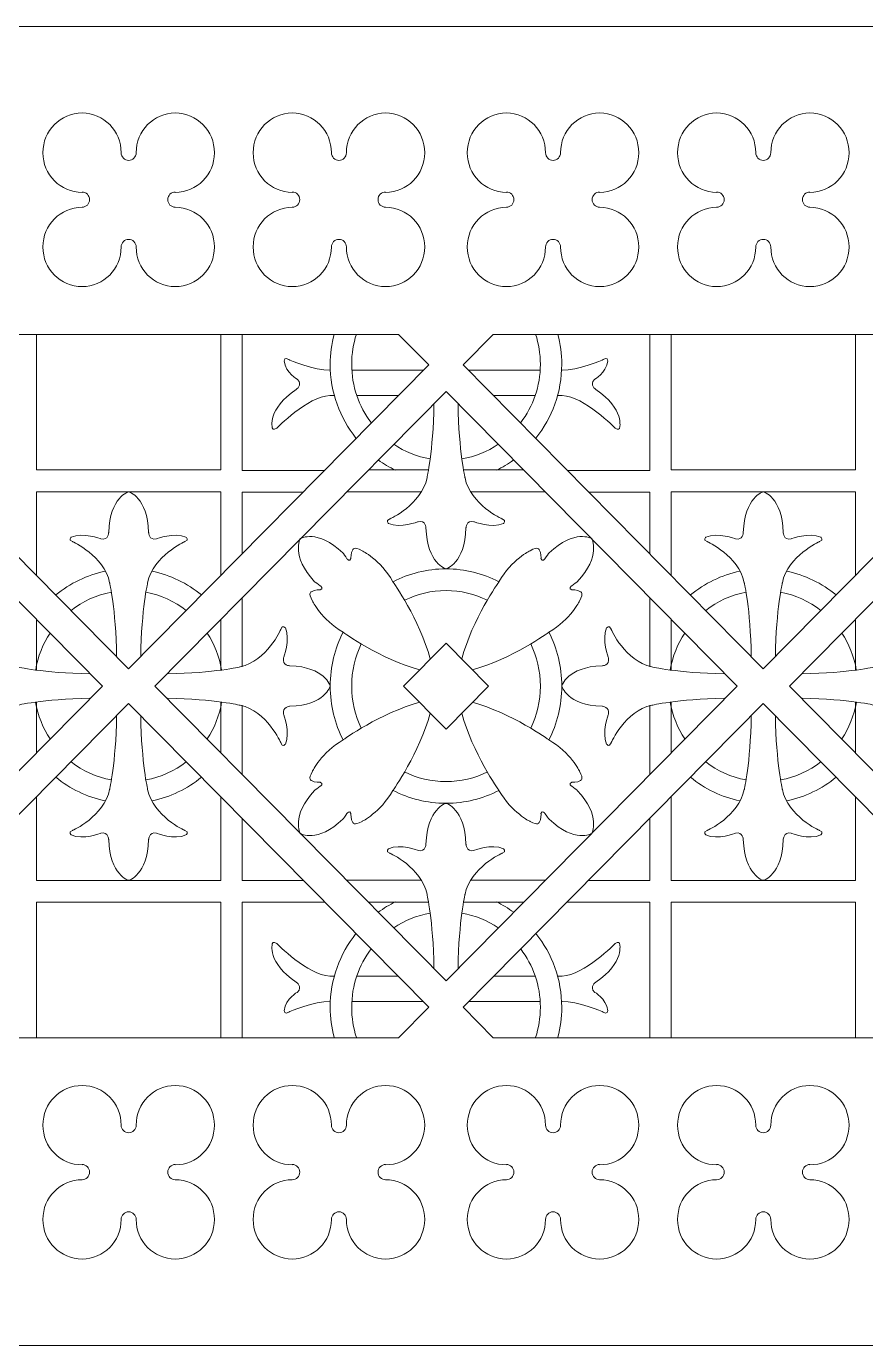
# Model space of a CAD drawing. Header units: millimetres. Extents: x 0 to 23312, y -3206 to 11448.
# Drawn here: x 12237.1 to 12431.9, y 5423.1 to 5729.1 of the extents above; entities that cross this region are included whole.
import ezdxf

# ---------------------------------------------------------------- set-up
doc = ezdxf.new("R2010")
doc.units = ezdxf.units.MM
doc.header["$LTSCALE"] = 10
doc.layers.add('40 - Detail Outline', color=142, linetype='Continuous')

# ---------------------------------------------------------------- blocks, each defined once
blk = doc.blocks.new('A$C25525EC8')
at = {"color": 251, "lineweight": 9}
for p, q in [((675.52, 203.11), (689.49, 203.11)), ((711.58, 203.11), (697.6, 203.11)), ((598.48, 178.67), (598.48, 198.07)), ((598.48, 198.07), (619.88, 198.07)), ((641.28, 198.07), (619.88, 198.07)), ((641.28, 178.67), (641.28, 198.07)), ((646.26, 183.62), (646.26, 197.99)), ((646.26, 197.99), (660.46, 197.99)), ((670.51, 198.05), (687.81, 198.05)), ((716.58, 198.05), (699.28, 198.05)), ((740.84, 197.99), (726.63, 197.99)), ((740.84, 183.62), (740.84, 197.99)), ((745.8, 178.67), (745.8, 198.07)), ((745.8, 198.07), (767.21, 198.07)), ((788.61, 198.07), (767.21, 198.07)), ((788.61, 178.67), (788.61, 198.07)), ((646.26, 157.41), (646.26, 173.47)), ((740.84, 157.41), (740.84, 173.47)), ((598.48, 156.78), (598.48, 168.43)), ((641.28, 156.78), (641.28, 168.43)), ((745.8, 156.78), (745.8, 168.43)), ((788.61, 156.78), (788.61, 168.43)), ((683.69, 152.98), (693.55, 162.96)), ((703.4, 152.98), (693.55, 162.96)), ((619.88, 157.01), (619.88, 157.01)), ((619.88, 157.01), (619.88, 157.01)), ((767.2, 157.01), (767.2, 157.01)), ((767.21, 157.01), (767.21, 157.01)), ((693.55, 143.02), (683.69, 152.98)), ((693.55, 143.02), (703.4, 152.98)), ((598.48, 137.5), (598.48, 149.15)), ((619.88, 148.96), (619.88, 148.96)), ((619.88, 148.96), (619.88, 148.96)), ((641.28, 137.5), (641.28, 149.15)), ((646.26, 132.46), (646.26, 148.52)), ((740.84, 132.46), (740.84, 148.52)), ((745.8, 137.5), (745.8, 149.15)), ((767.21, 148.96), (767.21, 148.96)), ((767.21, 148.96), (767.21, 148.96)), ((788.61, 137.5), (788.61, 149.15)), ((598.48, 127.31), (598.48, 107.91)), ((641.28, 127.31), (641.28, 107.91)), ((745.8, 127.31), (745.8, 107.91)), ((788.61, 127.31), (788.61, 107.91)), ((646.26, 122.27), (646.26, 107.91)), ((740.84, 122.27), (740.84, 107.91)), ((598.48, 107.91), (619.88, 107.91)), ((641.28, 107.91), (619.88, 107.91)), ((646.26, 107.91), (660.46, 107.91)), ((670.51, 107.93), (687.81, 107.93)), ((716.58, 107.93), (699.28, 107.93)), ((740.84, 107.91), (726.63, 107.91)), ((745.8, 107.91), (767.21, 107.91)), ((788.61, 107.91), (767.21, 107.91)), ((675.52, 102.87), (689.49, 102.87)), ((711.58, 102.87), (697.6, 102.87)), ((672.84, 85.72), (682.36, 85.72)), ((714.25, 85.72), (704.72, 85.72))]:
    blk.add_line(p, q, dxfattribs=at)
at = {"color": 7, "lineweight": 9}
blk.add_lwpolyline([(0, 0), (0, 306), (945, 306), (945, 0), (0, 0)], dxfattribs=at)
at = {"color": 251, "lineweight": 9}
for points in [[(550.19, 227.51), (557.2, 234.55), (619.88, 234.55)], [(598.48, 234.63), (598.48, 203.11), (619.88, 203.11)], [(641.28, 234.63), (641.28, 203.11), (619.88, 203.11)], [(689.56, 227.51), (682.55, 234.55), (619.88, 234.55)], [(665.44, 203.02), (646.26, 203.02), (646.26, 234.55)], [(697.52, 227.51), (704.53, 234.55), (767.21, 234.55)], [(721.65, 203.02), (740.84, 203.02), (740.84, 234.55)], [(745.8, 234.63), (745.8, 203.11), (767.21, 203.11)], [(788.61, 234.63), (788.61, 203.11), (767.21, 203.11)], [(836.89, 227.51), (829.89, 234.55), (767.21, 234.55)], [(619.88, 157.01), (550.19, 227.51)], [(619.88, 157.01), (689.56, 227.51)], [(767.2, 157.01), (697.52, 227.51)], [(767.21, 157.01), (836.89, 227.51)], [(671.69, 226.29), (688.23, 226.29)], [(715.41, 226.29), (698.87, 226.29)], [(546.21, 84.63), (613.79, 152.98), (546.21, 221.34)], [(693.55, 84.63), (625.97, 152.98), (693.55, 221.34)], [(672.84, 220.38), (682.36, 220.38)], [(693.55, 84.63), (761.12, 152.98), (693.55, 221.34)], [(714.25, 220.38), (704.72, 220.38)], [(840.87, 84.63), (773.3, 152.98), (840.87, 221.34)], [(550.19, 78.47), (619.88, 148.96)], [(689.56, 78.47), (619.88, 148.96)], [(697.52, 78.47), (767.21, 148.96)], [(836.89, 78.47), (767.21, 148.96)], [(598.48, 71.42), (598.48, 102.87), (619.88, 102.87)], [(641.28, 71.42), (641.28, 102.87), (619.88, 102.87)], [(665.44, 102.87), (646.26, 102.87), (646.26, 71.42)], [(721.65, 102.87), (740.84, 102.87), (740.84, 71.42)], [(745.8, 71.42), (745.8, 102.87), (767.21, 102.87)], [(788.61, 71.42), (788.61, 102.87), (767.21, 102.87)], [(671.69, 79.8), (688.23, 79.8)], [(715.41, 79.8), (698.87, 79.8)], [(619.88, 71.42), (557.2, 71.42), (550.19, 78.47)], [(619.88, 71.42), (682.55, 71.42), (689.56, 78.47)], [(767.21, 71.42), (704.53, 71.42), (697.52, 78.47)], [(767.21, 71.42), (829.89, 71.42), (836.89, 78.47)]]:
    blk.add_lwpolyline(points, dxfattribs=at)
for points, knots in [([(619.88, 274.93), (618.91, 274.93), (618.14, 275.72), (618.14, 276.7), (618.14, 281.78), (614.07, 285.91), (609.05, 285.91), (604.04, 285.91), (599.97, 281.78), (599.97, 276.7), (599.97, 271.62), (604.04, 267.49), (609.05, 267.49), (609.05, 267.49), (609.05, 267.58), (609.05, 267.58), (610.02, 267.58), (610.8, 266.79), (610.8, 265.82), (610.8, 264.84), (610.02, 264.05), (609.05, 264.05), (604.04, 264.05), (599.97, 259.93), (599.97, 254.83), (599.97, 249.75), (604.04, 245.63), (609.05, 245.63), (614.07, 245.63), (618.14, 249.75), (618.14, 254.83), (618.14, 255.81), (618.91, 256.6), (619.88, 256.6)], [0, 0, 0, 0, 1, 1, 1, 2, 2, 2, 3, 3, 3, 4, 4, 4, 5, 5, 5, 6, 6, 6, 7, 7, 7, 8, 8, 8, 9, 9, 9, 10, 10, 10, 11, 11, 11, 11]), ([(619.88, 274.93), (620.84, 274.93), (621.63, 275.72), (621.63, 276.7), (621.63, 281.78), (625.69, 285.91), (630.71, 285.91), (635.73, 285.91), (639.79, 281.78), (639.79, 276.7), (639.79, 271.62), (635.73, 267.49), (630.71, 267.49), (630.71, 267.49), (630.71, 267.58), (630.71, 267.58), (629.74, 267.58), (628.96, 266.79), (628.96, 265.82), (628.96, 264.84), (629.74, 264.05), (630.71, 264.05), (635.73, 264.05), (639.79, 259.93), (639.79, 254.83), (639.79, 249.75), (635.73, 245.63), (630.71, 245.63), (625.69, 245.63), (621.63, 249.75), (621.63, 254.83), (621.63, 255.81), (620.84, 256.6), (619.88, 256.6)], [0, 0, 0, 0, 1, 1, 1, 2, 2, 2, 3, 3, 3, 4, 4, 4, 5, 5, 5, 6, 6, 6, 7, 7, 7, 8, 8, 8, 9, 9, 9, 10, 10, 10, 11, 11, 11, 11]), ([(679.53, 264.05), (684.54, 264.05), (688.61, 259.93), (688.61, 254.83), (688.61, 249.75), (684.54, 245.63), (679.53, 245.63), (674.52, 245.63), (670.44, 249.75), (670.44, 254.83), (670.44, 255.81), (669.66, 256.6), (668.69, 256.6), (667.73, 256.6), (666.95, 255.81), (666.95, 254.83), (666.95, 249.75), (662.89, 245.63), (657.87, 245.63), (652.85, 245.63), (648.79, 249.75), (648.79, 254.83), (648.79, 259.93), (652.85, 264.05), (657.87, 264.05), (658.83, 264.05), (659.61, 264.84), (659.61, 265.82), (659.61, 266.79), (658.83, 267.58), (657.87, 267.58), (657.87, 267.58), (657.87, 267.49), (657.87, 267.49), (652.85, 267.49), (648.79, 271.62), (648.79, 276.7), (648.79, 281.78), (652.85, 285.91), (657.87, 285.91), (662.89, 285.91), (666.95, 281.78), (666.95, 276.7), (666.95, 275.72), (667.73, 274.93), (668.69, 274.93), (669.66, 274.93), (670.44, 275.72), (670.44, 276.7), (670.44, 281.78), (674.52, 285.91), (679.53, 285.91), (684.54, 285.91), (688.61, 281.78), (688.61, 276.7), (688.61, 271.62), (684.54, 267.49), (679.53, 267.49), (679.53, 267.49), (679.53, 267.58), (679.53, 267.58), (678.56, 267.58), (677.77, 266.79), (677.77, 265.82), (677.77, 264.84), (678.56, 264.05), (679.53, 264.05)], [0, 0, 0, 0, 1, 1, 1, 2, 2, 2, 3, 3, 3, 4, 4, 4, 5, 5, 5, 6, 6, 6, 7, 7, 7, 8, 8, 8, 9, 9, 9, 10, 10, 10, 11, 11, 11, 12, 12, 12, 13, 13, 13, 14, 14, 14, 15, 15, 15, 16, 16, 16, 17, 17, 17, 18, 18, 18, 19, 19, 19, 20, 20, 20, 21, 21, 21, 22, 22, 22, 22]), ([(707.57, 264.05), (702.55, 264.05), (698.48, 259.93), (698.48, 254.83), (698.48, 249.75), (702.55, 245.63), (707.57, 245.63), (712.59, 245.63), (716.65, 249.75), (716.65, 254.83), (716.65, 255.81), (717.43, 256.6), (718.39, 256.6), (719.36, 256.6), (720.14, 255.81), (720.14, 254.83), (720.14, 249.75), (724.2, 245.63), (729.22, 245.63), (734.24, 245.63), (738.3, 249.75), (738.3, 254.83), (738.3, 259.93), (734.24, 264.05), (729.22, 264.05), (728.25, 264.05), (727.48, 264.84), (727.48, 265.82), (727.48, 266.79), (728.25, 267.58), (729.22, 267.58), (729.22, 267.58), (729.22, 267.49), (729.22, 267.49), (734.24, 267.49), (738.3, 271.62), (738.3, 276.7), (738.3, 281.78), (734.24, 285.91), (729.22, 285.91), (724.2, 285.91), (720.14, 281.78), (720.14, 276.7), (720.14, 275.72), (719.36, 274.93), (718.39, 274.93), (717.43, 274.93), (716.65, 275.72), (716.65, 276.7), (716.65, 281.78), (712.59, 285.91), (707.57, 285.91), (702.55, 285.91), (698.48, 281.78), (698.48, 276.7), (698.48, 271.62), (702.55, 267.49), (707.57, 267.49), (707.57, 267.49), (707.57, 267.58), (707.57, 267.58), (708.53, 267.58), (709.31, 266.79), (709.31, 265.82), (709.31, 264.84), (708.53, 264.05), (707.57, 264.05)], [0, 0, 0, 0, 1, 1, 1, 2, 2, 2, 3, 3, 3, 4, 4, 4, 5, 5, 5, 6, 6, 6, 7, 7, 7, 8, 8, 8, 9, 9, 9, 10, 10, 10, 11, 11, 11, 12, 12, 12, 13, 13, 13, 14, 14, 14, 15, 15, 15, 16, 16, 16, 17, 17, 17, 18, 18, 18, 19, 19, 19, 20, 20, 20, 21, 21, 21, 22, 22, 22, 22]), ([(767.21, 274.93), (766.24, 274.93), (765.46, 275.72), (765.46, 276.7), (765.46, 281.78), (761.4, 285.91), (756.38, 285.91), (751.37, 285.91), (747.3, 281.78), (747.3, 276.7), (747.3, 271.62), (751.37, 267.49), (756.38, 267.49), (756.38, 267.49), (756.38, 267.58), (756.38, 267.58), (757.35, 267.58), (758.12, 266.79), (758.12, 265.82), (758.12, 264.84), (757.35, 264.05), (756.38, 264.05), (751.37, 264.05), (747.3, 259.93), (747.3, 254.83), (747.3, 249.75), (751.37, 245.63), (756.38, 245.63), (761.4, 245.63), (765.46, 249.75), (765.46, 254.83), (765.46, 255.81), (766.24, 256.6), (767.21, 256.6)], [0, 0, 0, 0, 1, 1, 1, 2, 2, 2, 3, 3, 3, 4, 4, 4, 5, 5, 5, 6, 6, 6, 7, 7, 7, 8, 8, 8, 9, 9, 9, 10, 10, 10, 11, 11, 11, 11]), ([(767.21, 274.93), (768.17, 274.93), (768.95, 275.72), (768.95, 276.7), (768.95, 281.78), (773.02, 285.91), (778.03, 285.91), (783.05, 285.91), (787.12, 281.78), (787.12, 276.7), (787.12, 271.62), (783.05, 267.49), (778.03, 267.49), (778.03, 267.49), (778.03, 267.58), (778.03, 267.58), (777.08, 267.58), (776.3, 266.79), (776.3, 265.82), (776.3, 264.84), (777.08, 264.05), (778.03, 264.05), (783.05, 264.05), (787.12, 259.93), (787.12, 254.83), (787.12, 249.75), (783.05, 245.63), (778.03, 245.63), (773.02, 245.63), (768.95, 249.75), (768.95, 254.83), (768.95, 255.81), (768.17, 256.6), (767.21, 256.6)], [0, 0, 0, 0, 1, 1, 1, 2, 2, 2, 3, 3, 3, 4, 4, 4, 5, 5, 5, 6, 6, 6, 7, 7, 7, 8, 8, 8, 9, 9, 9, 10, 10, 10, 11, 11, 11, 11]), ([(667.55, 234.55), (666.98, 232.34), (666.67, 230.01), (666.67, 227.62), (666.67, 221.14), (668.91, 215.19), (672.65, 210.52)], [0, 0, 0, 0, 1, 1, 1, 2, 2, 2, 2]), ([(672.75, 234.59), (672.03, 232.4), (671.65, 230.06), (671.65, 227.62), (671.65, 227.62), (671.65, 227.62), (671.65, 227.62), (671.65, 222.53), (673.34, 217.85), (676.19, 214.1)], [0, 0, 0, 0, 1, 1, 1, 2, 2, 2, 3, 3, 3, 3]), ([(714.35, 234.59), (715.06, 232.4), (715.45, 230.06), (715.45, 227.62), (715.45, 227.62), (715.45, 227.62), (715.45, 227.62), (715.45, 222.53), (713.75, 217.85), (710.89, 214.1)], [0, 0, 0, 0, 1, 1, 1, 2, 2, 2, 3, 3, 3, 3]), ([(719.54, 234.55), (720.12, 232.34), (720.42, 230.01), (720.42, 227.62), (720.42, 221.14), (718.17, 215.19), (714.43, 210.52)], [0, 0, 0, 0, 1, 1, 1, 2, 2, 2, 2]), ([(666.58, 226.29), (663.2, 226.05), (657.04, 228.72), (657.04, 228.72), (656.09, 229.5), (656, 228.42), (656, 228.42), (656.36, 225.48), (659.08, 224.11), (659.08, 224.11), (660.34, 222.83), (658.79, 221.79), (658.79, 221.79), (651.96, 217.28), (653.24, 212.83), (653.24, 212.83), (653.24, 212.83), (653.5, 212.2), (654.24, 212.81), (654.24, 212.81), (661.47, 220.17), (666.58, 220.38), (666.58, 220.38), (667.64, 220.38), (667.64, 220.38)], [0, 0, 0, 0, 1, 1, 1, 2, 2, 2, 3, 3, 3, 4, 4, 4, 5, 5, 5, 6, 6, 6, 7, 7, 7, 8, 8, 8, 8]), ([(720.51, 226.29), (723.9, 226.05), (730.05, 228.72), (730.05, 228.72), (731, 229.5), (731.09, 228.42), (731.09, 228.42), (730.73, 225.48), (728.02, 224.11), (728.02, 224.11), (726.76, 222.83), (728.3, 221.79), (728.3, 221.79), (735.12, 217.28), (733.85, 212.83), (733.85, 212.83), (733.85, 212.83), (733.58, 212.2), (732.84, 212.81), (732.84, 212.81), (725.62, 220.17), (720.51, 220.38), (720.51, 220.38), (719.45, 220.38), (719.45, 220.38)], [0, 0, 0, 0, 1, 1, 1, 2, 2, 2, 3, 3, 3, 4, 4, 4, 5, 5, 5, 6, 6, 6, 7, 7, 7, 8, 8, 8, 8]), ([(693.55, 180.18), (693.55, 180.18), (689.14, 181.4), (688.9, 189.65), (688.9, 189.65), (688.85, 191.53), (687.11, 191.11), (687.11, 191.11), (682.89, 189.47), (680.23, 190.7), (680.23, 190.7), (679.36, 191.34), (680.51, 191.76), (680.51, 191.76), (687.86, 195.04), (689.14, 201.3), (689.14, 201.3), (690.56, 207.17), (690.75, 218.39)], [0, 0, 0, 0, 1, 1, 1, 2, 2, 2, 3, 3, 3, 4, 4, 4, 5, 5, 5, 6, 6, 6, 6]), ([(693.55, 180.18), (693.55, 180.18), (697.96, 181.4), (698.19, 189.65), (698.19, 189.65), (698.25, 191.53), (699.98, 191.11), (699.98, 191.11), (704.2, 189.47), (706.86, 190.7), (706.86, 190.7), (707.73, 191.34), (706.57, 191.76), (706.57, 191.76), (699.23, 195.04), (697.96, 201.3), (697.96, 201.3), (696.53, 207.17), (696.35, 218.39)], [0, 0, 0, 0, 1, 1, 1, 2, 2, 2, 3, 3, 3, 4, 4, 4, 5, 5, 5, 6, 6, 6, 6]), ([(617.08, 159.84), (616.9, 171.07), (615.47, 176.93), (615.47, 176.93), (614.2, 183.2), (606.85, 186.48), (606.85, 186.48), (605.7, 186.88), (606.56, 187.53), (606.56, 187.53), (609.23, 188.76), (613.45, 187.12), (613.45, 187.12), (615.19, 186.71), (615.24, 188.58), (615.24, 188.58), (615.47, 196.83), (619.88, 198.06), (619.88, 198.06)], [0, 0, 0, 0, 1, 1, 1, 2, 2, 2, 3, 3, 3, 4, 4, 4, 5, 5, 5, 6, 6, 6, 6]), ([(622.68, 159.84), (622.86, 171.07), (624.29, 176.93), (624.29, 176.93), (625.56, 183.2), (632.9, 186.48), (632.9, 186.48), (634.07, 186.88), (633.19, 187.53), (633.19, 187.53), (630.54, 188.76), (626.32, 187.12), (626.32, 187.12), (624.58, 186.71), (624.52, 188.58), (624.52, 188.58), (624.29, 196.83), (619.88, 198.06), (619.88, 198.06)], [0, 0, 0, 0, 1, 1, 1, 2, 2, 2, 3, 3, 3, 4, 4, 4, 5, 5, 5, 6, 6, 6, 6]), ([(764.41, 159.84), (764.23, 171.07), (762.8, 176.93), (762.8, 176.93), (761.53, 183.2), (754.18, 186.48), (754.18, 186.48), (753.02, 186.88), (753.89, 187.53), (753.89, 187.53), (756.56, 188.76), (760.77, 187.12), (760.77, 187.12), (762.51, 186.71), (762.57, 188.58), (762.57, 188.58), (762.8, 196.83), (767.21, 198.06), (767.21, 198.06)], [0, 0, 0, 0, 1, 1, 1, 2, 2, 2, 3, 3, 3, 4, 4, 4, 5, 5, 5, 6, 6, 6, 6]), ([(770.01, 159.84), (770.19, 171.07), (771.63, 176.93), (771.63, 176.93), (772.89, 183.2), (780.24, 186.48), (780.24, 186.48), (781.4, 186.88), (780.53, 187.53), (780.53, 187.53), (777.86, 188.76), (773.65, 187.12), (773.65, 187.12), (771.92, 186.71), (771.85, 188.58), (771.85, 188.58), (771.63, 196.83), (767.21, 198.06), (767.21, 198.06)], [0, 0, 0, 0, 1, 1, 1, 2, 2, 2, 3, 3, 3, 4, 4, 4, 5, 5, 5, 6, 6, 6, 6]), ([(669.66, 140.51), (667.74, 144.24), (666.67, 148.49), (666.67, 152.98), (666.67, 157.48), (667.75, 161.73), (669.66, 165.46)], [0, 0, 0, 0, 1, 1, 1, 2, 2, 2, 2]), ([(717.43, 140.51), (719.34, 144.24), (720.42, 148.49), (720.42, 152.98), (720.42, 157.48), (719.34, 161.73), (717.43, 165.46)], [0, 0, 0, 0, 1, 1, 1, 2, 2, 2, 2]), ([(673.88, 143.21), (672.45, 146.16), (671.65, 149.48), (671.65, 152.98), (671.65, 156.49), (672.45, 159.81), (673.89, 162.76)], [0, 0, 0, 0, 1, 1, 1, 2, 2, 2, 2]), ([(713.21, 143.21), (714.64, 146.16), (715.45, 149.48), (715.45, 152.98), (715.45, 156.49), (714.64, 159.81), (713.21, 162.76)], [0, 0, 0, 0, 1, 1, 1, 2, 2, 2, 2]), ([(617.08, 146.12), (616.9, 134.9), (615.47, 129.03), (615.47, 129.03), (614.2, 122.76), (606.85, 119.49), (606.85, 119.49), (605.7, 119.08), (606.56, 118.44), (606.56, 118.44), (609.23, 117.21), (613.45, 118.85), (613.45, 118.85), (615.19, 119.26), (615.24, 117.38), (615.24, 117.38), (615.47, 109.14), (619.88, 107.91), (619.88, 107.91)], [0, 0, 0, 0, 1, 1, 1, 2, 2, 2, 3, 3, 3, 4, 4, 4, 5, 5, 5, 6, 6, 6, 6]), ([(622.68, 146.12), (622.86, 134.9), (624.29, 129.03), (624.29, 129.03), (625.56, 122.76), (632.9, 119.49), (632.9, 119.49), (634.07, 119.08), (633.19, 118.44), (633.19, 118.44), (630.54, 117.21), (626.32, 118.85), (626.32, 118.85), (624.58, 119.26), (624.52, 117.38), (624.52, 117.38), (624.29, 109.14), (619.88, 107.91), (619.88, 107.91)], [0, 0, 0, 0, 1, 1, 1, 2, 2, 2, 3, 3, 3, 4, 4, 4, 5, 5, 5, 6, 6, 6, 6]), ([(764.41, 146.12), (764.23, 134.9), (762.8, 129.03), (762.8, 129.03), (761.53, 122.76), (754.18, 119.49), (754.18, 119.49), (753.02, 119.08), (753.89, 118.44), (753.89, 118.44), (756.56, 117.21), (760.77, 118.85), (760.77, 118.85), (762.51, 119.26), (762.57, 117.38), (762.57, 117.38), (762.8, 109.14), (767.21, 107.91), (767.21, 107.91)], [0, 0, 0, 0, 1, 1, 1, 2, 2, 2, 3, 3, 3, 4, 4, 4, 5, 5, 5, 6, 6, 6, 6]), ([(770.01, 146.12), (770.19, 134.9), (771.63, 129.03), (771.63, 129.03), (772.89, 122.76), (780.24, 119.49), (780.24, 119.49), (781.4, 119.08), (780.53, 118.44), (780.53, 118.44), (777.86, 117.21), (773.65, 118.85), (773.65, 118.85), (771.92, 119.26), (771.85, 117.38), (771.85, 117.38), (771.63, 109.14), (767.21, 107.91), (767.21, 107.91)], [0, 0, 0, 0, 1, 1, 1, 2, 2, 2, 3, 3, 3, 4, 4, 4, 5, 5, 5, 6, 6, 6, 6]), ([(667.55, 71.54), (666.98, 73.76), (666.67, 76.07), (666.67, 78.47), (666.67, 84.95), (668.91, 90.91), (672.65, 95.57)], [0, 0, 0, 0, 1, 1, 1, 2, 2, 2, 2]), ([(719.54, 71.54), (720.12, 73.76), (720.42, 76.07), (720.42, 78.47), (720.42, 84.95), (718.17, 90.91), (714.43, 95.57)], [0, 0, 0, 0, 1, 1, 1, 2, 2, 2, 2]), ([(666.58, 79.8), (663.2, 80.04), (657.04, 77.38), (657.04, 77.38), (656.09, 76.59), (656, 77.68), (656, 77.68), (656.36, 80.62), (659.08, 81.99), (659.08, 81.99), (660.34, 83.27), (658.79, 84.3), (658.79, 84.3), (651.96, 88.82), (653.24, 93.26), (653.24, 93.26), (653.24, 93.26), (653.5, 93.9), (654.24, 93.29), (654.24, 93.29), (661.47, 85.92), (666.58, 85.72), (666.58, 85.72), (667.64, 85.72), (667.64, 85.72)], [0, 0, 0, 0, 1, 1, 1, 2, 2, 2, 3, 3, 3, 4, 4, 4, 5, 5, 5, 6, 6, 6, 7, 7, 7, 8, 8, 8, 8]), ([(672.75, 71.5), (672.03, 73.7), (671.65, 76.03), (671.65, 78.47), (671.65, 78.47), (671.65, 78.47), (671.65, 78.47), (671.65, 83.56), (673.34, 88.25), (676.19, 92)], [0, 0, 0, 0, 1, 1, 1, 2, 2, 2, 3, 3, 3, 3]), ([(714.35, 71.5), (715.06, 73.7), (715.45, 76.03), (715.45, 78.47), (715.45, 78.47), (715.45, 78.47), (715.45, 78.47), (715.45, 83.56), (713.75, 88.25), (710.89, 92)], [0, 0, 0, 0, 1, 1, 1, 2, 2, 2, 3, 3, 3, 3]), ([(720.51, 79.8), (723.9, 80.04), (730.05, 77.38), (730.05, 77.38), (731, 76.59), (731.09, 77.68), (731.09, 77.68), (730.73, 80.62), (728.02, 81.99), (728.02, 81.99), (726.76, 83.27), (728.3, 84.3), (728.3, 84.3), (735.12, 88.82), (733.85, 93.26), (733.85, 93.26), (733.85, 93.26), (733.58, 93.9), (732.84, 93.29), (732.84, 93.29), (725.62, 85.92), (720.51, 85.72), (720.51, 85.72), (719.45, 85.72), (719.45, 85.72)], [0, 0, 0, 0, 1, 1, 1, 2, 2, 2, 3, 3, 3, 4, 4, 4, 5, 5, 5, 6, 6, 6, 7, 7, 7, 8, 8, 8, 8]), ([(619.88, 49.36), (618.91, 49.36), (618.14, 50.16), (618.14, 51.13), (618.14, 56.22), (614.07, 60.34), (609.05, 60.34), (604.04, 60.34), (599.97, 56.22), (599.97, 51.13), (599.97, 46.04), (604.04, 41.93), (609.05, 41.93), (609.05, 41.93), (609.05, 42.01), (609.05, 42.01), (610.02, 42.01), (610.8, 41.23), (610.8, 40.24), (610.8, 39.27), (610.02, 38.47), (609.05, 38.47), (604.04, 38.47), (599.97, 34.35), (599.97, 29.27), (599.97, 24.18), (604.04, 20.07), (609.05, 20.07), (614.07, 20.07), (618.14, 24.18), (618.14, 29.27), (618.14, 30.25), (618.91, 31.04), (619.88, 31.04)], [0, 0, 0, 0, 1, 1, 1, 2, 2, 2, 3, 3, 3, 4, 4, 4, 5, 5, 5, 6, 6, 6, 7, 7, 7, 8, 8, 8, 9, 9, 9, 10, 10, 10, 11, 11, 11, 11]), ([(619.88, 49.36), (620.84, 49.36), (621.63, 50.16), (621.63, 51.13), (621.63, 56.22), (625.69, 60.34), (630.71, 60.34), (635.73, 60.34), (639.79, 56.22), (639.79, 51.13), (639.79, 46.04), (635.73, 41.93), (630.71, 41.93), (630.71, 41.93), (630.71, 42.01), (630.71, 42.01), (629.74, 42.01), (628.96, 41.23), (628.96, 40.24), (628.96, 39.27), (629.74, 38.47), (630.71, 38.47), (635.73, 38.47), (639.79, 34.35), (639.79, 29.27), (639.79, 24.18), (635.73, 20.07), (630.71, 20.07), (625.69, 20.07), (621.63, 24.18), (621.63, 29.27), (621.63, 30.25), (620.84, 31.04), (619.88, 31.04)], [0, 0, 0, 0, 1, 1, 1, 2, 2, 2, 3, 3, 3, 4, 4, 4, 5, 5, 5, 6, 6, 6, 7, 7, 7, 8, 8, 8, 9, 9, 9, 10, 10, 10, 11, 11, 11, 11]), ([(679.53, 38.47), (684.54, 38.47), (688.61, 34.35), (688.61, 29.27), (688.61, 24.18), (684.54, 20.07), (679.53, 20.07), (674.52, 20.07), (670.44, 24.18), (670.44, 29.27), (670.44, 30.25), (669.66, 31.04), (668.69, 31.04), (667.73, 31.04), (666.95, 30.25), (666.95, 29.27), (666.95, 24.18), (662.89, 20.07), (657.87, 20.07), (652.85, 20.07), (648.79, 24.18), (648.79, 29.27), (648.79, 34.35), (652.85, 38.47), (657.87, 38.47), (658.83, 38.47), (659.61, 39.27), (659.61, 40.24), (659.61, 41.23), (658.83, 42.01), (657.87, 42.01), (657.87, 42.01), (657.87, 41.93), (657.87, 41.93), (652.85, 41.93), (648.79, 46.04), (648.79, 51.13), (648.79, 56.22), (652.85, 60.34), (657.87, 60.34), (662.89, 60.34), (666.95, 56.22), (666.95, 51.13), (666.95, 50.16), (667.73, 49.36), (668.69, 49.36), (669.66, 49.36), (670.44, 50.16), (670.44, 51.13), (670.44, 56.22), (674.52, 60.34), (679.53, 60.34), (684.54, 60.34), (688.61, 56.22), (688.61, 51.13), (688.61, 46.04), (684.54, 41.93), (679.53, 41.93), (679.53, 41.93), (679.53, 42.01), (679.53, 42.01), (678.56, 42.01), (677.77, 41.23), (677.77, 40.24), (677.77, 39.27), (678.56, 38.47), (679.53, 38.47)], [0, 0, 0, 0, 1, 1, 1, 2, 2, 2, 3, 3, 3, 4, 4, 4, 5, 5, 5, 6, 6, 6, 7, 7, 7, 8, 8, 8, 9, 9, 9, 10, 10, 10, 11, 11, 11, 12, 12, 12, 13, 13, 13, 14, 14, 14, 15, 15, 15, 16, 16, 16, 17, 17, 17, 18, 18, 18, 19, 19, 19, 20, 20, 20, 21, 21, 21, 22, 22, 22, 22]), ([(707.57, 38.47), (702.55, 38.47), (698.48, 34.35), (698.48, 29.27), (698.48, 24.18), (702.55, 20.07), (707.57, 20.07), (712.59, 20.07), (716.65, 24.18), (716.65, 29.27), (716.65, 30.25), (717.43, 31.04), (718.39, 31.04), (719.36, 31.04), (720.14, 30.25), (720.14, 29.27), (720.14, 24.18), (724.2, 20.07), (729.22, 20.07), (734.24, 20.07), (738.3, 24.18), (738.3, 29.27), (738.3, 34.35), (734.24, 38.47), (729.22, 38.47), (728.25, 38.47), (727.48, 39.27), (727.48, 40.24), (727.48, 41.23), (728.25, 42.01), (729.22, 42.01), (729.22, 42.01), (729.22, 41.93), (729.22, 41.93), (734.24, 41.93), (738.3, 46.04), (738.3, 51.13), (738.3, 56.22), (734.24, 60.34), (729.22, 60.34), (724.2, 60.34), (720.14, 56.22), (720.14, 51.13), (720.14, 50.16), (719.36, 49.36), (718.39, 49.36), (717.43, 49.36), (716.65, 50.16), (716.65, 51.13), (716.65, 56.22), (712.59, 60.34), (707.57, 60.34), (702.55, 60.34), (698.48, 56.22), (698.48, 51.13), (698.48, 46.04), (702.55, 41.93), (707.57, 41.93), (707.57, 41.93), (707.57, 42.01), (707.57, 42.01), (708.53, 42.01), (709.31, 41.23), (709.31, 40.24), (709.31, 39.27), (708.53, 38.47), (707.57, 38.47)], [0, 0, 0, 0, 1, 1, 1, 2, 2, 2, 3, 3, 3, 4, 4, 4, 5, 5, 5, 6, 6, 6, 7, 7, 7, 8, 8, 8, 9, 9, 9, 10, 10, 10, 11, 11, 11, 12, 12, 12, 13, 13, 13, 14, 14, 14, 15, 15, 15, 16, 16, 16, 17, 17, 17, 18, 18, 18, 19, 19, 19, 20, 20, 20, 21, 21, 21, 22, 22, 22, 22]), ([(767.21, 49.36), (766.24, 49.36), (765.46, 50.16), (765.46, 51.13), (765.46, 56.22), (761.4, 60.34), (756.38, 60.34), (751.37, 60.34), (747.3, 56.22), (747.3, 51.13), (747.3, 46.04), (751.37, 41.93), (756.38, 41.93), (756.38, 41.93), (756.38, 42.01), (756.38, 42.01), (757.35, 42.01), (758.12, 41.23), (758.12, 40.24), (758.12, 39.27), (757.35, 38.47), (756.38, 38.47), (751.37, 38.47), (747.3, 34.35), (747.3, 29.27), (747.3, 24.18), (751.37, 20.07), (756.38, 20.07), (761.4, 20.07), (765.46, 24.18), (765.46, 29.27), (765.46, 30.25), (766.24, 31.04), (767.21, 31.04)], [0, 0, 0, 0, 1, 1, 1, 2, 2, 2, 3, 3, 3, 4, 4, 4, 5, 5, 5, 6, 6, 6, 7, 7, 7, 8, 8, 8, 9, 9, 9, 10, 10, 10, 11, 11, 11, 11]), ([(767.21, 49.36), (768.17, 49.36), (768.95, 50.16), (768.95, 51.13), (768.95, 56.22), (773.02, 60.34), (778.03, 60.34), (783.05, 60.34), (787.12, 56.22), (787.12, 51.13), (787.12, 46.04), (783.05, 41.93), (778.03, 41.93), (778.03, 41.93), (778.03, 42.01), (778.03, 42.01), (777.08, 42.01), (776.3, 41.23), (776.3, 40.24), (776.3, 39.27), (777.08, 38.47), (778.03, 38.47), (783.05, 38.47), (787.12, 34.35), (787.12, 29.27), (787.12, 24.18), (783.05, 20.07), (778.03, 20.07), (773.02, 20.07), (768.95, 24.18), (768.95, 29.27), (768.95, 30.25), (768.17, 31.04), (767.21, 31.04)], [0, 0, 0, 0, 1, 1, 1, 2, 2, 2, 3, 3, 3, 4, 4, 4, 5, 5, 5, 6, 6, 6, 7, 7, 7, 8, 8, 8, 9, 9, 9, 10, 10, 10, 11, 11, 11, 11])]:
    blk.add_open_spline(points, degree=3, knots=knots, dxfattribs=at)
for points in [[(681.41, 209.06), (683.91, 207.37), (686.79, 206.18), (689.88, 205.66)], [(705.69, 209.06), (703.18, 207.37), (700.31, 206.18), (697.22, 205.66)], [(677.83, 205.44), (679.08, 204.53), (680.42, 203.72), (681.82, 203.03)], [(709.26, 205.44), (708, 204.53), (706.68, 203.72), (705.27, 203.03)], [(659.72, 187.21), (659.72, 187.21), (657.46, 183.19), (663.06, 177.18)], [(659.72, 187.21), (659.72, 187.21), (663.69, 189.5), (669.63, 183.85)], [(727.38, 187.21), (727.38, 187.21), (723.41, 189.5), (717.46, 183.85)], [(727.38, 187.21), (727.38, 187.21), (729.63, 183.19), (724.03, 177.18)], [(669.63, 183.85), (669.63, 183.85), (670.26, 183.04), (670.56, 182.53)], [(671.49, 182.54), (671.49, 182.54), (671.38, 183.91), (671.92, 184.6)], [(671.92, 184.6), (671.92, 184.6), (672.06, 185.53), (674.05, 184.37)], [(674.05, 184.37), (674.05, 184.37), (678.24, 182.39), (681.24, 177.2)], [(713.05, 184.37), (713.05, 184.37), (708.85, 182.39), (705.85, 177.2)], [(715.17, 184.6), (715.17, 184.6), (715.03, 185.53), (713.05, 184.37)], [(715.6, 182.54), (715.6, 182.54), (715.71, 183.91), (715.17, 184.6)], [(717.46, 183.85), (717.46, 183.85), (716.84, 183.04), (716.52, 182.53)], [(670.56, 182.53), (670.56, 182.53), (671.24, 181.66), (671.49, 182.54)], [(716.52, 182.53), (716.52, 182.53), (715.84, 181.66), (715.6, 182.54)], [(614.5, 179.63), (610.19, 178.74), (606.26, 176.82), (602.97, 174.12)], [(625.27, 179.63), (629.57, 178.74), (633.5, 176.82), (636.79, 174.12)], [(681.25, 177.17), (684.94, 179.09), (689.12, 180.18), (693.55, 180.18)], [(705.83, 177.17), (702.15, 179.09), (697.97, 180.18), (693.55, 180.18)], [(761.82, 179.63), (757.52, 178.74), (753.59, 176.82), (750.3, 174.12)], [(772.6, 179.63), (776.9, 178.74), (780.83, 176.82), (784.12, 174.12)], [(615.89, 174.77), (612.4, 174.12), (609.21, 172.64), (606.51, 170.53)], [(623.88, 174.77), (627.36, 174.12), (630.55, 172.64), (633.24, 170.53)], [(662.32, 174.87), (662.32, 174.87), (661.41, 174.72), (662.55, 172.71)], [(664.37, 175.31), (664.37, 175.31), (663.01, 175.42), (662.32, 174.87)], [(663.06, 177.18), (663.06, 177.18), (663.87, 176.56), (664.37, 176.24)], [(664.37, 176.24), (664.37, 176.24), (665.22, 175.56), (664.37, 175.31)], [(681.24, 177.2), (681.24, 177.2), (687.44, 168.4), (689.9, 159.27)], [(683.94, 172.9), (686.84, 174.34), (690.1, 175.14), (693.55, 175.14)], [(703.15, 172.9), (700.25, 174.34), (696.99, 175.14), (693.55, 175.14)], [(705.85, 177.2), (705.85, 177.2), (699.65, 168.4), (697.19, 159.27)], [(722.74, 176.24), (722.74, 176.24), (721.86, 175.56), (722.74, 175.31)], [(724.03, 177.18), (724.03, 177.18), (723.23, 176.56), (722.74, 176.24)], [(722.74, 175.31), (722.74, 175.31), (724.07, 175.42), (724.76, 174.87)], [(724.76, 174.87), (724.76, 174.87), (725.67, 174.72), (724.54, 172.71)], [(763.21, 174.77), (759.73, 174.12), (756.54, 172.64), (753.84, 170.53)], [(771.2, 174.77), (774.69, 174.12), (777.88, 172.64), (780.57, 170.53)], [(662.55, 172.71), (662.55, 172.71), (664.54, 168.47), (669.66, 165.46)], [(724.54, 172.71), (724.54, 172.71), (722.56, 168.47), (717.43, 165.46)], [(598.3, 156.74), (598.81, 159.85), (599.98, 162.74), (601.65, 165.27)], [(641.46, 156.74), (640.94, 159.85), (639.77, 162.74), (638.12, 165.27)], [(645.79, 157.45), (651.97, 158.73), (655.21, 166.16), (655.21, 166.16)], [(655.21, 166.16), (655.62, 167.33), (656.26, 166.46), (656.26, 166.46)], [(656.26, 166.46), (657.47, 163.77), (655.85, 159.5), (655.85, 159.5)], [(669.66, 165.46), (669.66, 165.46), (678.38, 159.21), (687.41, 156.75)], [(717.43, 165.46), (717.43, 165.46), (708.71, 159.21), (699.69, 156.75)], [(730.84, 166.46), (729.62, 163.77), (731.24, 159.5), (731.24, 159.5)], [(731.87, 166.16), (731.47, 167.33), (730.84, 166.46), (730.84, 166.46)], [(741.3, 157.45), (735.11, 158.73), (731.87, 166.16), (731.87, 166.16)], [(745.62, 156.74), (746.15, 159.85), (747.31, 162.74), (748.98, 165.27)], [(788.8, 156.74), (788.27, 159.85), (787.1, 162.74), (785.44, 165.27)], [(655.85, 159.5), (655.45, 157.74), (657.3, 157.68), (657.3, 157.68)], [(731.24, 159.5), (731.64, 157.74), (729.79, 157.68), (729.79, 157.68)], [(610.87, 155.82), (599.77, 156), (593.98, 157.45), (593.98, 157.45)], [(628.89, 155.82), (639.99, 156), (645.79, 157.45), (645.79, 157.45)], [(657.3, 157.68), (665.46, 157.45), (666.67, 152.98), (666.67, 152.98)], [(729.79, 157.68), (721.64, 157.45), (720.42, 152.98), (720.42, 152.98)], [(758.2, 155.82), (747.11, 156), (741.3, 157.45), (741.3, 157.45)], [(776.22, 155.82), (787.32, 156), (793.12, 157.45), (793.12, 157.45)], [(593.98, 148.52), (593.98, 148.52), (599.77, 149.96), (610.87, 150.15)], [(645.79, 148.52), (645.79, 148.52), (639.99, 149.96), (628.89, 150.15)], [(666.67, 152.98), (666.67, 152.98), (665.46, 148.52), (657.3, 148.29)], [(720.42, 152.98), (720.42, 152.98), (721.64, 148.52), (729.79, 148.29)], [(741.3, 148.52), (741.3, 148.52), (747.11, 149.96), (758.2, 150.15)], [(793.12, 148.52), (793.12, 148.52), (787.32, 149.96), (776.22, 150.15)], [(601.65, 140.71), (599.98, 143.24), (598.81, 146.14), (598.29, 149.27)], [(638.12, 140.71), (639.78, 143.24), (640.95, 146.14), (641.47, 149.27)], [(655.21, 139.8), (655.21, 139.8), (651.97, 147.24), (645.79, 148.52)], [(657.3, 148.29), (657.3, 148.29), (655.45, 148.23), (655.85, 146.47)], [(669.66, 140.51), (669.66, 140.51), (678.38, 146.76), (687.41, 149.23)], [(717.43, 140.51), (717.43, 140.51), (708.71, 146.76), (699.69, 149.23)], [(729.79, 148.29), (729.79, 148.29), (731.64, 148.23), (731.24, 146.47)], [(731.87, 139.8), (731.87, 139.8), (735.11, 147.24), (741.3, 148.52)], [(748.98, 140.71), (747.31, 143.24), (746.14, 146.14), (745.61, 149.27)], [(785.44, 140.71), (787.11, 143.24), (788.28, 146.14), (788.81, 149.27)], [(655.85, 146.47), (655.85, 146.47), (657.47, 142.2), (656.26, 139.52)], [(681.24, 128.77), (681.24, 128.77), (687.44, 137.57), (689.9, 146.7)], [(705.85, 128.77), (705.85, 128.77), (699.65, 137.57), (697.19, 146.7)], [(731.24, 146.47), (731.24, 146.47), (729.62, 142.2), (730.84, 139.52)], [(656.26, 139.52), (656.26, 139.52), (655.62, 138.64), (655.21, 139.8)], [(662.55, 133.25), (662.55, 133.25), (664.54, 137.5), (669.66, 140.51)], [(724.54, 133.25), (724.54, 133.25), (722.56, 137.5), (717.43, 140.51)], [(730.84, 139.52), (730.84, 139.52), (731.47, 138.64), (731.87, 139.8)], [(615.89, 131.2), (612.4, 131.84), (609.21, 133.33), (606.51, 135.43)], [(623.88, 131.2), (627.36, 131.84), (630.55, 133.33), (633.24, 135.43)], [(763.21, 131.2), (759.73, 131.84), (756.54, 133.33), (753.84, 135.43)], [(771.2, 131.2), (774.69, 131.84), (777.88, 133.33), (780.57, 135.43)], [(614.5, 126.35), (610.19, 127.23), (606.26, 129.16), (602.97, 131.85)], [(625.27, 126.35), (629.57, 127.23), (633.5, 129.16), (636.79, 131.85)], [(662.32, 131.1), (662.32, 131.1), (661.41, 131.25), (662.55, 133.25)], [(693.55, 130.83), (690.1, 130.83), (686.84, 131.64), (683.94, 133.08)], [(693.55, 130.83), (696.99, 130.83), (700.25, 131.64), (703.15, 133.08)], [(724.76, 131.1), (724.76, 131.1), (725.67, 131.25), (724.54, 133.25)], [(761.82, 126.35), (757.52, 127.23), (753.59, 129.16), (750.3, 131.85)], [(772.6, 126.35), (776.9, 127.23), (780.83, 129.16), (784.12, 131.85)], [(659.72, 118.76), (659.72, 118.76), (657.46, 122.78), (663.06, 128.79)], [(664.37, 130.67), (664.37, 130.67), (663.01, 130.55), (662.32, 131.1)], [(663.06, 128.79), (663.06, 128.79), (663.87, 129.41), (664.37, 129.73)], [(664.37, 129.73), (664.37, 129.73), (665.22, 130.41), (664.37, 130.67)], [(674.05, 121.6), (674.05, 121.6), (678.24, 123.59), (681.24, 128.77)], [(693.55, 125.8), (689.14, 125.8), (684.97, 126.88), (681.3, 128.77)], [(693.55, 125.8), (697.96, 125.8), (702.12, 126.88), (705.79, 128.77)], [(713.05, 121.6), (713.05, 121.6), (708.85, 123.59), (705.85, 128.77)], [(722.74, 129.73), (722.74, 129.73), (721.86, 130.41), (722.74, 130.67)], [(722.74, 130.67), (722.74, 130.67), (724.07, 130.55), (724.76, 131.1)], [(724.03, 128.79), (724.03, 128.79), (723.23, 129.41), (722.74, 129.73)], [(727.38, 118.76), (727.38, 118.76), (729.63, 122.78), (724.03, 128.79)], [(693.55, 125.8), (693.55, 125.8), (689.14, 124.57), (688.9, 116.32)], [(693.55, 125.8), (693.55, 125.8), (697.96, 124.57), (698.19, 116.32)], [(669.63, 122.12), (669.63, 122.12), (670.26, 122.94), (670.56, 123.43)], [(670.56, 123.43), (670.56, 123.43), (671.24, 124.32), (671.49, 123.43)], [(671.49, 123.43), (671.49, 123.43), (671.38, 122.06), (671.92, 121.37)], [(715.6, 123.43), (715.6, 123.43), (715.71, 122.06), (715.17, 121.37)], [(716.52, 123.43), (716.52, 123.43), (715.84, 124.32), (715.6, 123.43)], [(717.46, 122.12), (717.46, 122.12), (716.84, 122.94), (716.52, 123.43)], [(659.72, 118.76), (659.72, 118.76), (663.69, 116.47), (669.63, 122.12)], [(671.92, 121.37), (671.92, 121.37), (672.06, 120.44), (674.05, 121.6)], [(715.17, 121.37), (715.17, 121.37), (715.03, 120.44), (713.05, 121.6)], [(727.38, 118.76), (727.38, 118.76), (723.41, 116.47), (717.46, 122.12)], [(687.11, 114.86), (687.11, 114.86), (682.89, 116.49), (680.23, 115.26)], [(688.9, 116.32), (688.9, 116.32), (688.85, 114.45), (687.11, 114.86)], [(698.19, 116.32), (698.19, 116.32), (698.25, 114.45), (699.98, 114.86)], [(699.98, 114.86), (699.98, 114.86), (704.2, 116.49), (706.86, 115.26)], [(680.23, 115.26), (680.23, 115.26), (679.36, 114.62), (680.51, 114.21)], [(680.51, 114.21), (680.51, 114.21), (687.86, 110.94), (689.14, 104.68)], [(706.57, 114.21), (706.57, 114.21), (699.23, 110.94), (697.96, 104.68)], [(706.86, 115.26), (706.86, 115.26), (707.73, 114.62), (706.57, 114.21)], [(689.14, 104.68), (689.14, 104.68), (690.56, 98.81), (690.75, 87.57)], [(697.96, 104.68), (697.96, 104.68), (696.53, 98.81), (696.35, 87.57)], [(677.83, 100.53), (679.08, 101.44), (680.42, 102.25), (681.82, 102.94)], [(709.26, 100.53), (708, 101.44), (706.68, 102.25), (705.27, 102.94)], [(681.41, 96.91), (683.91, 98.6), (686.79, 99.79), (689.88, 100.3)], [(705.69, 96.91), (703.18, 98.6), (700.31, 99.79), (697.22, 100.3)]]:
    blk.add_open_spline(points, degree=3, dxfattribs=at)

msp = doc.modelspace()

# ---------------------------------------------------------------- block references
at = {"layer": '40 - Detail Outline', "ltscale": 10}
msp.add_blockref('A$C25525EC8', (11640.956, 5423.129), dxfattribs=at)

doc.saveas('drawing.dxf')
